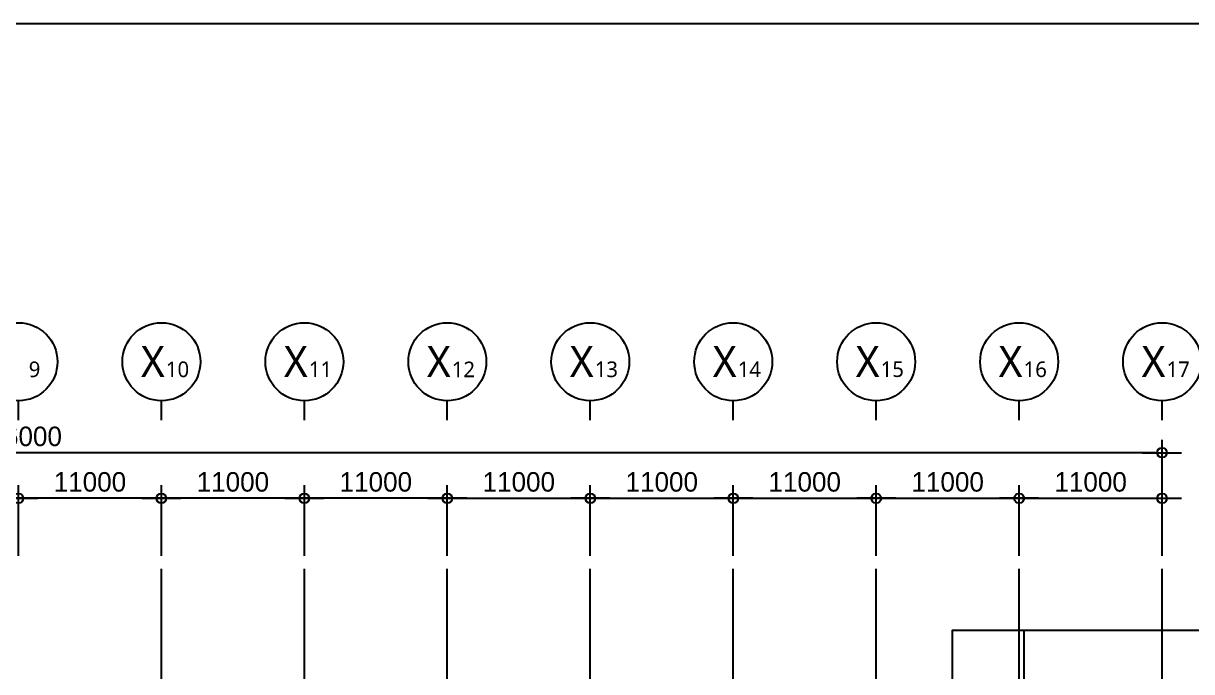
# Model space of a CAD drawing. Header units: millimetres. Extents: x 35054840 to 35483341, y -1288013 to -991013.
# Drawn here: x 35295104 to 35384998, y -1040875 to -991013 of the extents above; entities that cross this region are included whole.
import ezdxf
from ezdxf.enums import TextEntityAlignment as Align

# ---------------------------------------------------------------- set-up
doc = ezdxf.new("R2010")
doc.units = ezdxf.units.MM
doc.header["$LTSCALE"] = 1000
doc.header["$MEASUREMENT"] = 0
doc.header["$PDSIZE"] = -10
doc.layers.get('0').update_dxf_attribs({"linetype": 'CONTINUOUS'})
doc.layers.get('Defpoints').update_dxf_attribs({"color": 161, "linetype": 'CONTINUOUS'})
for name, color, linetype in [('cen', 1, 'CONTINUOUS'), ('ELE-8', 8, 'CONTINUOUS'), ('NDIM', 7, 'CONTINUOUS'), ('SYM(AXIS)', 7, 'CONTINUOUS'), ('TEXT(AXIS)', 2, 'CONTINUOUS')]:
    doc.layers.add(name, color=color, linetype=linetype)
doc.layers.add('FORM (LINE)', color=171, linetype='CONTINUOUS', plot=False)
doc.styles.add('CGS', font='cgse', dxfattribs={"bigfont": 'cgs'})
doc.styles.add('나눔바른고딕', font='NanumGothic.ttf')
doc.dimstyles.new('NDIM 1200', dxfattribs={"dimscale": 500, "dimtxt": 3, "dimasz": 1, "dimexe": 2, "dimexo": 2, "dimgap": 1, "dimtad": 1, "dimdec": 0, "dimdsep": 46, "dimtxsty": 'CGS', "dimblk": 'DOT0', "dimcen": 1, "dimdle": 8, "dimclrd": 2, "dimclre": 2, "dimclrt": 2, "dimadec": 0, "dimazin": 0, "dimtfac": 1, "dimtdec": 0, "dimtix": 1, "dimtmove": 2, "dimatfit": 3, "dimldrblk": 'DOT0', "dimfxl": 1, "dimtolj": 1, "dimtzin": 0, "dimlwd": -1, "dimlwe": -1, "dimarcsym": 0})

# ---------------------------------------------------------------- blocks, each defined once
blk = doc.blocks.new('sdfdfgdfgdfg')
at = {"layer": 'cen', "ltscale": 0.1}
for p, q in [((34663639, -193275), (34663639, -106382)), ((34674639, -193275), (34674639, -106382)), ((34685639, -193275), (34685639, -106382)), ((34696639, -193275), (34696639, -106382)), ((34707639, -193275), (34707639, -106382)), ((34718639, -193275), (34718639, -106382)), ((34729639, -193275), (34729639, -106382)), ((34740639, -193275), (34740639, -106382))]:
    blk.add_line(p, q, dxfattribs=at)
blk = doc.blocks.new('DOT0')
blk.add_line((-3, 0), (3, 0))
at = {"color": 6}
blk.add_circle((0, 0), 0.75, dxfattribs=at)
blk = doc.blocks.new('*D110')
at = {"layer": 'Defpoints', "color": 0, "ltscale": 0.4, "transparency": 16777216}
for p in [(35206726, -1024040), (35206726, -1032966), (35382726, -1032966)]:
    blk.add_point(p, dxfattribs=at)
at = {"layer": 'NDIM', "ltscale": 0.4, "transparency": 16777216}
for p, q in [((35206726, -1031966), (35206726, -1023040)), ((35382726, -1031966), (35382726, -1023040)), ((35382226, -1024040), (35207226, -1024040))]:
    blk.add_line(p, q, dxfattribs=at)
at = {"layer": 'NDIM', "ltscale": 0.4, "transparency": 16777216, "xscale": 500, "yscale": 500, "zscale": 500, "rotation": 180}
blk.add_blockref('DOT0', (35206726, -1024040), dxfattribs=at)
at = {"layer": 'NDIM', "ltscale": 0.4, "transparency": 16777216, "xscale": 500, "yscale": 500, "zscale": 500}
blk.add_blockref('DOT0', (35382726, -1024040), dxfattribs=at)
at = {"layer": 'NDIM', "ltscale": 0.4, "transparency": 16777216, "insert": (35294726, -1022790), "char_height": 1500, "attachment_point": 5, "style": 'CGS'}
blk.add_mtext('\\A1;176000', dxfattribs=at)
blk = doc.blocks.new('*D111')
at = {"layer": 'Defpoints', "color": 0, "ltscale": 0.4, "transparency": 16777216}
for p in [(35382726, -1027540), (35371726, -1032966), (35382726, -1032966)]:
    blk.add_point(p, dxfattribs=at)
at = {"layer": 'NDIM', "ltscale": 0.4, "transparency": 16777216}
for p, q in [((35371726, -1031966), (35371726, -1026540)), ((35382726, -1031966), (35382726, -1026540)), ((35372226, -1027540), (35382226, -1027540))]:
    blk.add_line(p, q, dxfattribs=at)
at = {"layer": 'NDIM', "ltscale": 0.4, "transparency": 16777216, "xscale": 500, "yscale": 500, "zscale": 500, "rotation": 180}
blk.add_blockref('DOT0', (35371726, -1027540), dxfattribs=at)
at = {"layer": 'NDIM', "ltscale": 0.4, "transparency": 16777216, "xscale": 500, "yscale": 500, "zscale": 500}
blk.add_blockref('DOT0', (35382726, -1027540), dxfattribs=at)
at = {"layer": 'NDIM', "ltscale": 0.4, "transparency": 16777216, "insert": (35377226, -1026290), "char_height": 1500, "attachment_point": 5, "style": 'CGS'}
blk.add_mtext('\\A1;11000', dxfattribs=at)
blk = doc.blocks.new('*D112')
at = {"layer": 'Defpoints', "color": 0, "ltscale": 0.4, "transparency": 16777216}
for p in [(35371726, -1027540), (35360726, -1032966), (35371726, -1032966)]:
    blk.add_point(p, dxfattribs=at)
at = {"layer": 'NDIM', "ltscale": 0.4, "transparency": 16777216}
for p, q in [((35360726, -1031966), (35360726, -1026540)), ((35371726, -1031966), (35371726, -1026540)), ((35361226, -1027540), (35371226, -1027540))]:
    blk.add_line(p, q, dxfattribs=at)
at = {"layer": 'NDIM', "ltscale": 0.4, "transparency": 16777216, "xscale": 500, "yscale": 500, "zscale": 500, "rotation": 180}
blk.add_blockref('DOT0', (35360726, -1027540), dxfattribs=at)
at = {"layer": 'NDIM', "ltscale": 0.4, "transparency": 16777216, "xscale": 500, "yscale": 500, "zscale": 500}
blk.add_blockref('DOT0', (35371726, -1027540), dxfattribs=at)
at = {"layer": 'NDIM', "ltscale": 0.4, "transparency": 16777216, "insert": (35366226, -1026290), "char_height": 1500, "attachment_point": 5, "style": 'CGS'}
blk.add_mtext('\\A1;11000', dxfattribs=at)
blk = doc.blocks.new('*D113')
at = {"layer": 'Defpoints', "color": 0, "ltscale": 0.4, "transparency": 16777216}
for p in [(35360726, -1027540), (35349726, -1032966), (35360726, -1032966)]:
    blk.add_point(p, dxfattribs=at)
at = {"layer": 'NDIM', "ltscale": 0.4, "transparency": 16777216}
for p, q in [((35349726, -1031966), (35349726, -1026540)), ((35360726, -1031966), (35360726, -1026540)), ((35350226, -1027540), (35360226, -1027540))]:
    blk.add_line(p, q, dxfattribs=at)
at = {"layer": 'NDIM', "ltscale": 0.4, "transparency": 16777216, "xscale": 500, "yscale": 500, "zscale": 500, "rotation": 180}
blk.add_blockref('DOT0', (35349726, -1027540), dxfattribs=at)
at = {"layer": 'NDIM', "ltscale": 0.4, "transparency": 16777216, "xscale": 500, "yscale": 500, "zscale": 500}
blk.add_blockref('DOT0', (35360726, -1027540), dxfattribs=at)
at = {"layer": 'NDIM', "ltscale": 0.4, "transparency": 16777216, "insert": (35355226, -1026290), "char_height": 1500, "attachment_point": 5, "style": 'CGS'}
blk.add_mtext('\\A1;11000', dxfattribs=at)
blk = doc.blocks.new('*D114')
at = {"layer": 'Defpoints', "color": 0, "ltscale": 0.4, "transparency": 16777216}
for p in [(35349726, -1027540), (35338726, -1032966), (35349726, -1032966)]:
    blk.add_point(p, dxfattribs=at)
at = {"layer": 'NDIM', "ltscale": 0.4, "transparency": 16777216}
for p, q in [((35338726, -1031966), (35338726, -1026540)), ((35349726, -1031966), (35349726, -1026540)), ((35339226, -1027540), (35349226, -1027540))]:
    blk.add_line(p, q, dxfattribs=at)
at = {"layer": 'NDIM', "ltscale": 0.4, "transparency": 16777216, "xscale": 500, "yscale": 500, "zscale": 500, "rotation": 180}
blk.add_blockref('DOT0', (35338726, -1027540), dxfattribs=at)
at = {"layer": 'NDIM', "ltscale": 0.4, "transparency": 16777216, "xscale": 500, "yscale": 500, "zscale": 500}
blk.add_blockref('DOT0', (35349726, -1027540), dxfattribs=at)
at = {"layer": 'NDIM', "ltscale": 0.4, "transparency": 16777216, "insert": (35344226, -1026290), "char_height": 1500, "attachment_point": 5, "style": 'CGS'}
blk.add_mtext('\\A1;11000', dxfattribs=at)
blk = doc.blocks.new('*D115')
at = {"layer": 'Defpoints', "color": 0, "ltscale": 0.4, "transparency": 16777216}
for p in [(35338726, -1027540), (35327726, -1032966), (35338726, -1032966)]:
    blk.add_point(p, dxfattribs=at)
at = {"layer": 'NDIM', "ltscale": 0.4, "transparency": 16777216}
for p, q in [((35327726, -1031966), (35327726, -1026540)), ((35338726, -1031966), (35338726, -1026540)), ((35328226, -1027540), (35338226, -1027540))]:
    blk.add_line(p, q, dxfattribs=at)
at = {"layer": 'NDIM', "ltscale": 0.4, "transparency": 16777216, "xscale": 500, "yscale": 500, "zscale": 500, "rotation": 180}
blk.add_blockref('DOT0', (35327726, -1027540), dxfattribs=at)
at = {"layer": 'NDIM', "ltscale": 0.4, "transparency": 16777216, "xscale": 500, "yscale": 500, "zscale": 500}
blk.add_blockref('DOT0', (35338726, -1027540), dxfattribs=at)
at = {"layer": 'NDIM', "ltscale": 0.4, "transparency": 16777216, "insert": (35333226, -1026290), "char_height": 1500, "attachment_point": 5, "style": 'CGS'}
blk.add_mtext('\\A1;11000', dxfattribs=at)
blk = doc.blocks.new('*D118')
at = {"layer": 'Defpoints', "color": 0, "ltscale": 0.4, "transparency": 16777216}
for p in [(35283726, -1027540), (35283726, -1032966), (35294726, -1032966)]:
    blk.add_point(p, dxfattribs=at)
at = {"layer": 'NDIM', "ltscale": 0.4, "transparency": 16777216}
for p, q in [((35283726, -1031966), (35283726, -1026540)), ((35294726, -1031966), (35294726, -1026540)), ((35294226, -1027540), (35284226, -1027540))]:
    blk.add_line(p, q, dxfattribs=at)
at = {"layer": 'NDIM', "ltscale": 0.4, "transparency": 16777216, "xscale": 500, "yscale": 500, "zscale": 500, "rotation": 180}
blk.add_blockref('DOT0', (35283726, -1027540), dxfattribs=at)
at = {"layer": 'NDIM', "ltscale": 0.4, "transparency": 16777216, "xscale": 500, "yscale": 500, "zscale": 500}
blk.add_blockref('DOT0', (35294726, -1027540), dxfattribs=at)
at = {"layer": 'NDIM', "ltscale": 0.4, "transparency": 16777216, "insert": (35289226, -1026290), "char_height": 1500, "attachment_point": 5, "style": 'CGS'}
blk.add_mtext('\\A1;11000', dxfattribs=at)
blk = doc.blocks.new('*D119')
at = {"layer": 'Defpoints', "color": 0, "ltscale": 0.4, "transparency": 16777216}
for p in [(35294726, -1027540), (35294726, -1032966), (35305726, -1032966)]:
    blk.add_point(p, dxfattribs=at)
at = {"layer": 'NDIM', "ltscale": 0.4, "transparency": 16777216}
for p, q in [((35294726, -1031966), (35294726, -1026540)), ((35305726, -1031966), (35305726, -1026540)), ((35305226, -1027540), (35295226, -1027540))]:
    blk.add_line(p, q, dxfattribs=at)
at = {"layer": 'NDIM', "ltscale": 0.4, "transparency": 16777216, "xscale": 500, "yscale": 500, "zscale": 500, "rotation": 180}
blk.add_blockref('DOT0', (35294726, -1027540), dxfattribs=at)
at = {"layer": 'NDIM', "ltscale": 0.4, "transparency": 16777216, "xscale": 500, "yscale": 500, "zscale": 500}
blk.add_blockref('DOT0', (35305726, -1027540), dxfattribs=at)
at = {"layer": 'NDIM', "ltscale": 0.4, "transparency": 16777216, "insert": (35300226, -1026290), "char_height": 1500, "attachment_point": 5, "style": 'CGS'}
blk.add_mtext('\\A1;11000', dxfattribs=at)
blk = doc.blocks.new('*D120')
at = {"layer": 'Defpoints', "color": 0, "ltscale": 0.4, "transparency": 16777216}
for p in [(35305726, -1027540), (35305726, -1032966), (35316726, -1032966)]:
    blk.add_point(p, dxfattribs=at)
at = {"layer": 'NDIM', "ltscale": 0.4, "transparency": 16777216}
for p, q in [((35305726, -1031966), (35305726, -1026540)), ((35316726, -1031966), (35316726, -1026540)), ((35316226, -1027540), (35306226, -1027540))]:
    blk.add_line(p, q, dxfattribs=at)
at = {"layer": 'NDIM', "ltscale": 0.4, "transparency": 16777216, "xscale": 500, "yscale": 500, "zscale": 500, "rotation": 180}
blk.add_blockref('DOT0', (35305726, -1027540), dxfattribs=at)
at = {"layer": 'NDIM', "ltscale": 0.4, "transparency": 16777216, "xscale": 500, "yscale": 500, "zscale": 500}
blk.add_blockref('DOT0', (35316726, -1027540), dxfattribs=at)
at = {"layer": 'NDIM', "ltscale": 0.4, "transparency": 16777216, "insert": (35311226, -1026290), "char_height": 1500, "attachment_point": 5, "style": 'CGS'}
blk.add_mtext('\\A1;11000', dxfattribs=at)
blk = doc.blocks.new('*D121')
at = {"layer": 'Defpoints', "color": 0, "ltscale": 0.4, "transparency": 16777216}
for p in [(35316726, -1027540), (35316726, -1032966), (35327726, -1032966)]:
    blk.add_point(p, dxfattribs=at)
at = {"layer": 'NDIM', "ltscale": 0.4, "transparency": 16777216}
for p, q in [((35316726, -1031966), (35316726, -1026540)), ((35327726, -1031966), (35327726, -1026540)), ((35327226, -1027540), (35317226, -1027540))]:
    blk.add_line(p, q, dxfattribs=at)
at = {"layer": 'NDIM', "ltscale": 0.4, "transparency": 16777216, "xscale": 500, "yscale": 500, "zscale": 500, "rotation": 180}
blk.add_blockref('DOT0', (35316726, -1027540), dxfattribs=at)
at = {"layer": 'NDIM', "ltscale": 0.4, "transparency": 16777216, "xscale": 500, "yscale": 500, "zscale": 500}
blk.add_blockref('DOT0', (35327726, -1027540), dxfattribs=at)
at = {"layer": 'NDIM', "ltscale": 0.4, "transparency": 16777216, "insert": (35322226, -1026290), "char_height": 1500, "attachment_point": 5, "style": 'CGS'}
blk.add_mtext('\\A1;11000', dxfattribs=at)
blk = doc.blocks.new('A$C2F20087E')
at = {"layer": 'SYM(AXIS)'}
blk.add_line((600, 0), (600, 300), dxfattribs=at)
blk.add_circle((600, 900), 600, dxfattribs=at)

msp = doc.modelspace()

# ---------------------------------------------------------------- linework, layer by layer
at = {"layer": 'ELE-8', "color": 253, "ltscale": 0.1}
for points in [[(35386875.8, -1094004.5), (35386875.8, -1037708.9), (35366575.8, -1037708.9), (35366575.8, -1042758.9)], [(35372075.8, -1037708.9), (35372075.8, -1042608.9)]]:
    msp.add_lwpolyline(points, dxfattribs=at)
at = {"layer": 'FORM (LINE)'}
msp.add_lwpolyline([(35054839.6, -991013), (35474839.6, -991013), (35474839.6, -1288013), (35054839.6, -1288013)], close=True, dxfattribs=at)

# ---------------------------------------------------------------- block references
at = {"xscale": 5, "yscale": 5, "zscale": 5}
for p in [(35291725.8, -1021540.3), (35302725.8, -1021540.3), (35313725.8, -1021540.3), (35324725.8, -1021540.3), (35335725.8, -1021540.3), (35346725.8, -1021540.3), (35357725.8, -1021540.3), (35368725.8, -1021540.3), (35379725.8, -1021540.3)]:
    msp.add_blockref('A$C2F20087E', p, dxfattribs=at)
msp.add_blockref('sdfdfgdfgdfg', (642087, -926584.2))

# ---------------------------------------------------------------- texts
at = {"layer": 'TEXT(AXIS)', "style": '나눔바른고딕'}
for s, height, p in [('X', 2400, (35305067.6, -1017020.3)), ('X', 2400, (35316067.6, -1017020.3)), ('X', 2400, (35327067.6, -1017020.3)), ('X', 2400, (35338067.6, -1017020.3)), ('X', 2400, (35349067.6, -1017020.3)), ('X', 2400, (35360067.6, -1017020.3)), ('X', 2400, (35371067.6, -1017020.3)), ('X', 2400, (35382067.6, -1017020.3)), ('9', 1200, (35295963.8, -1017620.2)), ('10', 1200, (35306963.8, -1017620.2)), ('11', 1200, (35317963.8, -1017620.2)), ('12', 1200, (35328963.8, -1017620.2)), ('13', 1200, (35339963.8, -1017620.2)), ('14', 1200, (35350963.8, -1017620.2)), ('15', 1200, (35361963.8, -1017620.2)), ('16', 1200, (35372963.8, -1017620.2)), ('17', 1200, (35383963.8, -1017620.2))]:
    msp.add_text(s, height=height, dxfattribs=at).set_placement(p, align=Align.MIDDLE)

# ---------------------------------------------------------------- dimensions: what is measured, and where the dimension line sits
at = {"layer": 'NDIM', "ltscale": 0.4}
for base, p1, p2, picture, middle in [((35206725.8, -1024040.3), (35382725.8, -1032966), (35206725.8, -1032966), '*D110', (35294725.8, -1022790.3)), ((35283725.8, -1027540.3), (35294725.8, -1032966), (35283725.8, -1032966), '*D118', (35289225.8, -1026290.3)), ((35294725.8, -1027540.3), (35305725.8, -1032966), (35294725.8, -1032966), '*D119', (35300225.8, -1026290.3)), ((35305725.8, -1027540.3), (35316725.8, -1032966), (35305725.8, -1032966), '*D120', (35311225.8, -1026290.3)), ((35316725.8, -1027540.3), (35327725.8, -1032966), (35316725.8, -1032966), '*D121', (35322225.8, -1026290.3))]:
    dim = msp.add_linear_dim(base=base, p1=p1, p2=p2, angle=180, dimstyle='NDIM 1200', override={"dimclrd": 256, "dimclre": 256, "dimclrt": 256}, dxfattribs=at)
    dim.commit()
    dim.dimension.update_dxf_attribs({"geometry": picture, "text_midpoint": middle})
for base, p1, p2, picture, middle in [((35338725.8, -1027540.3), (35327725.8, -1032966), (35338725.8, -1032966), '*D115', (35333225.8, -1026290.3)), ((35349725.8, -1027540.3), (35338725.8, -1032966), (35349725.8, -1032966), '*D114', (35344225.8, -1026290.3)), ((35360725.8, -1027540.3), (35349725.8, -1032966), (35360725.8, -1032966), '*D113', (35355225.8, -1026290.3)), ((35371725.8, -1027540.3), (35360725.8, -1032966), (35371725.8, -1032966), '*D112', (35366225.8, -1026290.3)), ((35382725.8, -1027540.3), (35371725.8, -1032966), (35382725.8, -1032966), '*D111', (35377225.8, -1026290.3))]:
    dim = msp.add_linear_dim(base=base, p1=p1, p2=p2, dimstyle='NDIM 1200', override={"dimclrd": 256, "dimclre": 256, "dimclrt": 256}, dxfattribs=at)
    dim.commit()
    dim.dimension.update_dxf_attribs({"geometry": picture, "text_midpoint": middle})

doc.saveas('drawing.dxf')
